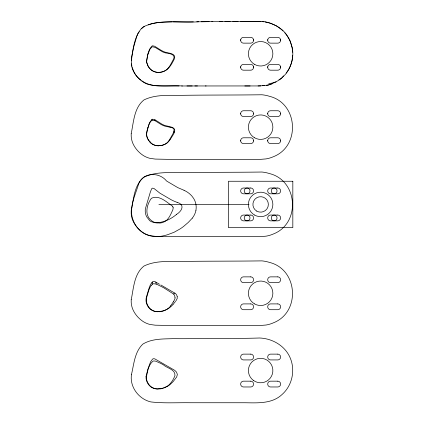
<?xml version="1.0" encoding="UTF-8"?>
<svg xmlns="http://www.w3.org/2000/svg" width="424" height="424" viewBox="0 0 424 424"><rect width="100%" height="100%" fill="white"/><g stroke="black" fill="none" stroke-linecap="round" stroke-linejoin="round"><path stroke-width="0.64" d="M175.001 297.786L174.646 295.427L173.596 294.055L163.664 287.742L157.341 284.541A31.063 31.063 0 0 0 156.212 284.085L153.636 283.714A2.708 2.708 0 0 0 152.847 284.032L152.667 284.149A5.782 5.782 0 0 0 151.813 284.822L151.135 285.58M170.019 127.216L165.789 126.379A17.506 17.506 0 0 1 163.913 125.801L162.699 125.303A22.212 22.212 0 0 1 160.786 124.306L155.375 120.914A12.111 12.111 0 0 0 154.877 120.66L154.908 119.764L152.619 119.202A1.924 1.924 0 0 0 151.983 119.446A2.995 2.995 0 0 0 151.681 119.642L149.64 122.562A21.878 21.878 0 0 0 149.412 123.087A31.673 31.673 0 0 0 148.676 125.059L147.801 128.366M131.398 60.69C132.882 49.884 134.064 37.582 141.176 28.806A16.276 16.276 0 0 1 143.948 26.537C160.94 18.773 180.544 23.198 198.612 21.767M240.673 40.312L240.673 40.185A2.836 2.836 0 0 1 243.508 37.349L250.717 37.349A2.836 2.836 0 0 1 253.552 40.185L253.552 40.312A2.836 2.836 0 0 1 250.717 43.142L243.508 43.142A2.836 2.836 0 0 1 240.673 40.312L240.721 39.665M240.673 67.352L240.673 67.225A2.836 2.836 0 0 1 243.508 64.39L250.717 64.39A2.836 2.836 0 0 1 253.552 67.225L253.552 67.352A2.836 2.836 0 0 1 250.717 70.188L243.508 70.188A2.836 2.836 0 0 1 240.673 67.352L240.721 66.711M267.719 40.312L267.719 40.185A2.836 2.836 0 0 1 270.549 37.349L277.762 37.349A2.836 2.836 0 0 1 280.593 40.185L280.593 40.312A2.836 2.836 0 0 1 277.762 43.142L270.549 43.142A2.836 2.836 0 0 1 267.714 40.312L267.761 39.665M267.719 67.352L267.719 67.225A2.836 2.836 0 0 1 270.549 64.39L277.762 64.39A2.836 2.836 0 0 1 280.593 67.225L280.593 67.352A2.836 2.836 0 0 1 277.762 70.188L270.549 70.188A2.836 2.836 0 0 1 267.719 67.352L267.761 66.711M146.725 133.412L147.292 130.189A39.543 39.543 0 0 1 147.541 129.267L147.769 127.937M170.469 139.099L172.859 135.304A16.812 16.812 0 0 0 173.904 133.438C177.916 125.758 166.998 127.158 162.768 124.555A24.989 24.989 0 0 1 161.576 123.941L156.059 120.432A20.813 20.813 0 0 0 154.908 119.759M146.349 297.293L148.962 288.447A42.75 42.75 0 0 1 149.72 286.407A16.149 16.149 0 0 1 151.453 283.046M147.732 128.075L146.746 132.14A17.22 17.22 0 0 0 146.63 133.03M147.939 53.98L146.566 60.955A9.752 9.752 0 0 0 146.768 62.794L147.992 66.065A13.436 13.436 0 0 0 149.863 68.677A11.109 11.109 0 0 0 153.917 71.523M147.828 128.271L148.48 126.188A36.379 36.379 0 0 1 148.978 124.767L150.276 122.027L151.744 120.469A2.507 2.507 0 0 1 152.052 120.315A2.2 2.2 0 0 1 152.534 120.172L154.877 120.66M148.114 53.938L150.017 49.062L152.052 46.916A2.2 2.2 0 0 1 152.534 46.773L155.211 47.424L162.27 51.702A17.914 17.914 0 0 0 165.789 52.984C169.478 53.398 176.559 54.495 173.193 59.773C170.623 64.241 168.551 69.992 163.123 71.651A14.045 14.045 0 0 1 159.297 72.393A11.899 11.899 0 0 1 154.023 71.502A11.607 11.607 0 0 1 150.08 68.73A13.451 13.451 0 0 1 148.214 66.213L146.948 63.065A9.551 9.551 0 0 1 146.704 61.289C147.361 56.069 148.071 49.9 151.983 46.046A1.924 1.924 0 0 1 152.619 45.797L154.696 46.248L159.435 49.253A49.963 49.963 0 0 0 160.415 49.862L162.085 50.811A20.818 20.818 0 0 0 165.985 52.401C169.462 53.297 176.532 53.62 174.306 59.021C171.805 63.923 168.98 69.674 163.357 71.508A15.863 15.863 0 0 1 159.371 72.324L158.799 72.361A12.031 12.031 0 0 1 153.923 71.518M173.193 128.345C175.372 129.055 172.404 133.157 174.428 132.028M173.713 301.316L173.093 302.27M172.976 302.45L170.734 305.699M175.934 300.849L177.206 298.512L177.206 296.429M175.557 301.347L173.029 304.469M168.286 141.478L169.367 139.952A29.871 29.871 0 0 0 169.748 139.332L172.372 134.768A20.257 20.257 0 0 0 173.538 132.405M192.305 218.143L188.235 222.457L183.624 226.411A55.496 55.496 0 0 1 179.962 228.992L174.116 232.251L167.692 234.689A57.415 57.415 0 0 1 161.857 236.131A26.903 26.903 0 0 1 148.31 235.315C139.311 232.5 133.046 223.846 131.721 214.714C130.555 204.055 135.616 194.022 138.606 184.027C142.893 172.16 159.154 171.805 166.473 180.905A18.046 18.046 0 0 0 166.786 181.143L177.778 187.62L184.069 190.291M139.242 31.747L138.049 33.215L136.729 36.422L133.682 46.99L131.509 57.569L131.308 63.982A21.359 21.359 0 0 0 132.421 68.831C134.058 73.241 136.91 77.258 140.789 79.961M141.621 28.811L142.814 27.343L144.595 26.516M283.651 75.901C280.1 80.624 274.482 82.839 268.8 83.735M286.163 73.05C290.106 68.147 292.359 61.878 292.761 55.586A30.745 30.745 0 0 0 292.269 47.854L289.815 40.254L286.497 34.588A29.706 29.706 0 0 0 282.14 29.866L276.75 26.076L270.724 23.32A36.411 36.411 0 0 0 261.884 21.359L240.7 21.645M151.485 283.068A9.392 9.392 0 0 1 152.227 282.161L152.751 281.7A1.887 1.887 0 0 1 153.356 281.451L155.03 281.69L159.477 284.218M176.681 214.284C181.976 211.083 185.235 204.479 177.142 202.365M166.648 143.142L166.844 142.978A11.151 11.151 0 0 0 168.28 141.473M173.596 294.055L174.778 293.111L160.834 284.981M168.498 308.439L167.146 309.229A21.608 21.608 0 0 1 160.055 311.428L158.163 311.635A12.402 12.402 0 0 1 152.905 310.755A10.043 10.043 0 0 1 148.649 307.469A12.953 12.953 0 0 1 146.275 302.54L146.11 301.554A11.437 11.437 0 0 1 146.354 297.298M164.994 387.584C169.86 385.305 173.22 380.365 174.974 375.463C175.329 369.283 167.072 368.271 163.404 364.857A51.399 51.399 0 0 0 160.526 363.299L155.703 361.153L153.843 360.941A2.724 2.724 0 0 0 152.667 361.412C148.331 365.292 147.425 371.758 146.391 377.212A10.25 10.25 0 0 0 146.709 380.047C147.684 383.709 150.329 387.033 153.976 388.289A11.888 11.888 0 0 0 157.617 388.999L160.214 388.888A17.623 17.623 0 0 0 162.652 388.411M148.162 24.857C155.73 21.868 164.316 22.287 172.335 21.863M173.676 131.959L174.529 131.573M276.104 81.954L268.721 84.933L266.272 85.24M160.06 311.454L157.617 311.735A11.962 11.962 0 0 1 152.709 310.485C149.434 308.831 147.165 305.471 146.518 301.893M163.447 388.172L164.231 387.896M278.913 79.707L281.229 78.435L285.023 74.757A30.502 30.502 0 0 0 289.338 68.322C291.262 64.331 292.624 59.927 292.576 55.475M262.604 85.706L264.438 85.473M258.094 85.945L265.996 85.51A30.618 30.618 0 0 0 272.176 83.814M196.763 21.794L212.837 21.64M201.241 21.741L209.143 21.666M179.071 85.993L155.205 85.669L148.819 84.62A23.087 23.087 0 0 1 144.187 82.632C138.553 79.341 133.862 73.909 132.357 67.511M211.772 21.645L238.065 21.656M182.399 85.977C168.938 84.911 153.504 89.088 141.764 80.761M181.695 85.982L197.467 85.95M219.669 21.613L222.298 21.608M186.947 85.961L192.204 85.95M260.765 85.94L205.37 85.961M244.818 85.966L250.107 85.961M158.905 204.432L249.042 204.432M224.927 21.608L230.184 21.619M194.839 85.95L206.117 85.961M232.808 21.629L260.755 21.386M261.974 21.555L263.808 21.815M265.032 21.984C271.641 23.113 278.34 26.002 282.994 30.957M172.414 206.149C166.547 202.015 158.873 194.515 151.384 198.31C146.572 204.686 144.091 215.805 151.999 220.989A11.57 11.57 0 0 0 155.672 222.701L159.763 223.061A13.287 13.287 0 0 0 162.858 222.436C168.392 220.729 170.517 214.777 172.743 209.997A7.346 7.346 0 0 0 173.151 207.649M284.79 32.834C289.571 38.017 292.481 45.241 292.528 52.306M150.08 142.13L150.319 142.385A12.058 12.058 0 0 0 151.077 143.084M131.286 63.812L132.002 66.276M152.227 282.161L152.667 284.149M155.862 282.14L156.212 284.085M173.087 207.649L173.056 207.405A2.29 2.29 0 0 0 172.42 206.144M151.983 119.446L152.052 120.315M280.545 39.665L280.593 40.312M280.545 66.711L280.593 67.352M253.504 39.665L253.552 40.312M253.504 66.711L253.552 67.352M184.053 190.323A22.864 22.864 0 0 1 191.802 195.957L193.423 198.135A17.066 17.066 0 0 1 194.907 200.912L195.178 201.617A16.488 16.488 0 0 1 196.063 209.345A16.679 16.679 0 0 1 195.893 210.399M195.952 210.41A18.645 18.645 0 0 1 192.289 218.132M177.142 202.359A42.808 42.808 0 0 1 171.291 199.815L159.89 193.159L153.886 188.41L152.37 188.15L151.638 188.781L150.356 192.019L145.443 208.555A12.206 12.206 0 0 0 145.257 211.624L145.337 212.403A13.6 13.6 0 0 0 145.628 213.95A13.388 13.388 0 0 0 146.736 216.876L149.64 220.586A9.031 9.031 0 0 0 151.585 221.794L154.596 222.658A13.319 13.319 0 0 0 157.691 222.786L159.249 222.573A43.169 43.169 0 0 0 165.318 220.946A31.63 31.63 0 0 0 170.989 218.312A41.764 41.764 0 0 0 176.681 214.284M240.684 140.964A4.553 4.553 0 0 1 240.684 140.413M240.673 140.625A2.836 2.836 0 0 1 243.508 137.789L250.717 137.789A2.836 2.836 0 0 1 253.552 140.625A4.553 4.553 0 0 1 253.541 140.964M253.552 140.752A2.836 2.836 0 0 1 250.717 143.588L243.508 143.588A2.836 2.836 0 0 1 240.673 140.752M267.724 140.964A4.553 4.553 0 0 1 267.724 140.413M267.719 140.625A2.836 2.836 0 0 1 270.549 137.789L277.762 137.789A2.836 2.836 0 0 1 280.593 140.625A4.553 4.553 0 0 1 280.587 140.964M280.593 140.752A2.836 2.836 0 0 1 277.762 143.588L270.549 143.588A2.836 2.836 0 0 1 267.719 140.752M240.684 113.924A4.553 4.553 0 0 1 240.684 113.372M240.673 113.584A2.836 2.836 0 0 1 243.508 110.749L250.717 110.749A2.836 2.836 0 0 1 253.552 113.584A4.553 4.553 0 0 1 253.541 113.924M253.552 113.712A2.836 2.836 0 0 1 250.717 116.542L243.508 116.542A2.836 2.836 0 0 1 240.673 113.712M267.724 113.924A4.553 4.553 0 0 1 267.724 113.372M267.719 113.584A2.836 2.836 0 0 1 270.549 110.749L277.762 110.749A2.836 2.836 0 0 1 280.593 113.584A4.553 4.553 0 0 1 280.587 113.924M280.593 113.712A2.836 2.836 0 0 1 277.762 116.542L270.549 116.542A2.836 2.836 0 0 1 267.719 113.712M166.648 143.201A12.826 12.826 0 0 1 158.746 145.708M158.74 145.798A11.618 11.618 0 0 1 149.916 142.003M150.181 142.019A11.289 11.289 0 0 1 146.614 133.406M170.008 127.322A9.609 9.609 0 0 1 173.241 128.249M170.432 139.072A17.994 17.994 0 0 1 167.337 142.84M167.072 143.005A14.469 14.469 0 0 1 158.793 145.66M158.799 145.755A12.015 12.015 0 0 1 153.716 144.833A10.865 10.865 0 0 1 150.88 143.068M149.964 141.971A11.384 11.384 0 0 1 146.518 133.019M193.344 21.841A769.496 769.496 0 0 1 173.231 21.873M173.013 304.453A22.228 22.228 0 0 1 168.524 308.481M174.836 293.021A5.602 5.602 0 0 1 177.158 296.44M175.133 297.807A8.279 8.279 0 0 1 173.644 301.263M170.846 305.784A15.667 15.667 0 0 1 159.392 311.757M146.503 301.899A11.082 11.082 0 0 1 146.619 298.003A32.712 32.712 0 0 1 147.075 295.979L148.469 291.288A41.536 41.536 0 0 1 149.052 289.613L149.863 287.7A11.808 11.808 0 0 1 151.119 285.569M131.212 133.581L131.202 136.131A21.449 21.449 0 0 0 132.876 143.402C135.028 148.273 138.664 152.449 143.095 155.38A23.177 23.177 0 0 0 150.043 158.359L155.205 159.074L171.19 159.413L260.765 159.339L265.996 158.91A30.597 30.597 0 0 0 273.369 156.721C300.749 146.094 298.088 103.313 269.489 96.306A36.316 36.316 0 0 0 261.884 94.764C235.548 95.135 209.175 94.944 182.823 95.32C169.865 95.543 155.915 94.091 143.948 99.937C134.032 107.802 133.661 122.08 131.212 133.581M131.212 210.845L131.202 213.394A21.449 21.449 0 0 0 132.876 220.666C135.028 225.536 138.664 229.713 143.095 232.644A23.177 23.177 0 0 0 150.043 235.622L155.205 236.338L171.19 236.682L260.765 236.603L265.996 236.173A30.597 30.597 0 0 0 273.369 233.984C300.749 223.358 298.088 180.576 269.489 173.57A36.316 36.316 0 0 0 261.884 172.027C235.548 172.409 209.175 172.197 182.823 172.584C169.865 172.807 155.915 171.354 143.948 177.2C134.032 185.065 133.661 199.344 131.212 210.845M131.212 299.699L131.202 302.248A21.449 21.449 0 0 0 132.876 309.52C135.028 314.391 138.664 318.562 143.095 321.493A23.177 23.177 0 0 0 150.043 324.477L155.205 325.187L171.19 325.531L260.765 325.452L265.996 325.028A30.597 30.597 0 0 0 273.369 322.839C300.749 312.207 298.088 269.431 269.489 262.419A36.316 36.316 0 0 0 261.884 260.877C235.548 261.258 209.175 261.052 182.823 261.438C169.865 261.656 155.915 260.204 143.948 266.055C134.032 273.92 133.661 288.193 131.212 299.699M146.026 376.682C145.835 380.376 147.52 384.075 150.303 386.476A9.699 9.699 0 0 0 152.905 388.018L154.182 388.453A12.264 12.264 0 0 0 157.484 388.914L162.768 388.177L167.83 386.11A18.942 18.942 0 0 0 170.04 384.605L173.178 381.558L176.697 376.963L177.359 374.487L176.564 372.161L174.778 370.375L154.771 358.852L153.356 358.715L152.571 359.096L150.541 361.868L147.854 369.203L146.026 376.682M131.509 374.35C129.463 386.868 138.765 399.127 150.875 401.931C163.876 403.415 177.02 402.546 190.074 402.736C208.433 402.736 226.792 402.742 245.152 402.747C257.755 402.917 272.049 403.887 281.971 394.58C292.094 385.702 295.454 370.687 290.355 358.275C285.357 345.936 272.542 338.458 259.53 337.997C237.477 338.76 215.403 338.151 193.344 338.622A769.745 769.745 0 0 1 173.231 338.654C162.97 339.02 151.898 338.538 142.814 344.124C134.657 351.968 133.979 363.94 131.509 374.35M292.825 181.255L228.441 181.255L228.441 227.608L292.825 227.608L292.825 181.255M250.717 188.012L243.508 188.012A2.836 2.836 0 0 0 240.684 190.636A4.553 4.553 0 0 0 240.673 190.975A2.836 2.836 0 0 0 243.508 193.81L250.717 193.81A2.836 2.836 0 0 0 253.552 190.975A4.553 4.553 0 0 0 253.541 190.636A2.836 2.836 0 0 0 250.717 188.012M277.762 188.012L270.549 188.012A2.836 2.836 0 0 0 267.724 190.636A4.553 4.553 0 0 0 267.719 190.975A2.836 2.836 0 0 0 270.549 193.81L277.762 193.81A2.836 2.836 0 0 0 280.593 190.975A4.553 4.553 0 0 0 280.587 190.636A2.836 2.836 0 0 0 277.762 188.012M250.717 215.053L243.508 215.053A2.836 2.836 0 0 0 240.684 217.676A4.553 4.553 0 0 0 240.673 218.016A2.836 2.836 0 0 0 243.508 220.851L250.717 220.851A2.836 2.836 0 0 0 253.552 218.016A4.553 4.553 0 0 0 253.541 217.676A2.836 2.836 0 0 0 250.717 215.053M277.762 215.053L270.549 215.053A2.836 2.836 0 0 0 267.724 217.676A4.553 4.553 0 0 0 267.719 218.016A2.836 2.836 0 0 0 270.549 220.851L277.762 220.851A2.836 2.836 0 0 0 280.593 218.016A4.553 4.553 0 0 0 280.587 217.676A2.836 2.836 0 0 0 277.762 215.053M250.717 276.867L243.508 276.867A2.836 2.836 0 0 0 240.684 279.485A4.553 4.553 0 0 0 240.684 280.041A2.836 2.836 0 0 0 243.508 282.66L250.717 282.66A2.836 2.836 0 0 0 253.541 280.041A4.553 4.553 0 0 0 253.552 279.697A2.836 2.836 0 0 0 250.717 276.867M277.762 276.867L270.549 276.867A2.836 2.836 0 0 0 267.724 279.485A4.553 4.553 0 0 0 267.724 280.041A2.836 2.836 0 0 0 270.549 282.66L277.762 282.66A2.836 2.836 0 0 0 280.587 280.041A4.553 4.553 0 0 0 280.593 279.697A2.836 2.836 0 0 0 277.762 276.867M250.717 303.907L243.508 303.907A2.836 2.836 0 0 0 240.684 306.531A4.553 4.553 0 0 0 240.684 307.082A2.836 2.836 0 0 0 243.508 309.706L250.717 309.706A2.836 2.836 0 0 0 253.541 307.082A4.553 4.553 0 0 0 253.552 306.743A2.836 2.836 0 0 0 250.717 303.907M277.762 303.907L270.549 303.907A2.836 2.836 0 0 0 267.724 306.531A4.553 4.553 0 0 0 267.724 307.082A2.836 2.836 0 0 0 270.549 309.706L277.762 309.706A2.836 2.836 0 0 0 280.587 307.082A4.553 4.553 0 0 0 280.593 306.743A2.836 2.836 0 0 0 277.762 303.907M250.717 354.13L243.508 354.13A2.836 2.836 0 0 0 240.673 356.96L240.673 357.093A2.836 2.836 0 0 0 243.508 359.923L250.717 359.923A2.836 2.836 0 0 0 253.552 357.093L253.552 356.96A2.836 2.836 0 0 0 250.717 354.13M277.762 354.13L270.549 354.13A2.836 2.836 0 0 0 267.719 356.96L267.719 357.093A2.836 2.836 0 0 0 270.549 359.923L277.762 359.923A2.836 2.836 0 0 0 280.593 357.093L280.593 356.96A2.836 2.836 0 0 0 277.762 354.13M250.717 381.171L243.508 381.171A2.836 2.836 0 0 0 240.673 384.006L240.673 384.133A2.836 2.836 0 0 0 243.508 386.969L250.717 386.969A2.836 2.836 0 0 0 253.552 384.133L253.552 384.006A2.836 2.836 0 0 0 250.717 381.171M277.762 381.171L270.549 381.171A2.836 2.836 0 0 0 267.719 384.006L267.719 384.133A2.836 2.836 0 0 0 270.549 386.969L277.762 386.969A2.836 2.836 0 0 0 280.593 384.133L280.593 384.006A2.836 2.836 0 0 0 277.762 381.171M245.666 220.464A2.899 2.899 0 0 0 250.012 217.952A2.899 2.899 0 0 0 245.666 215.445A2.899 2.899 0 0 0 245.666 220.464M245.666 193.418A2.899 2.899 0 0 0 250.012 190.911A2.899 2.899 0 0 0 245.666 188.399A2.899 2.899 0 0 0 245.666 193.418M272.706 193.418A2.899 2.899 0 0 0 277.052 190.911A2.899 2.899 0 0 0 272.706 188.399A2.899 2.899 0 0 0 272.706 193.418M272.706 220.464A2.899 2.899 0 0 0 277.052 217.952A2.899 2.899 0 0 0 272.706 215.445A2.899 2.899 0 0 0 272.706 220.464M254.517 215.026A12.232 12.232 0 0 0 272.865 204.432A12.232 12.232 0 0 0 254.517 193.837A12.232 12.232 0 0 0 254.517 215.026M256.769 211.12A7.727 7.727 0 0 0 268.36 204.432A7.727 7.727 0 0 0 256.769 197.738A7.727 7.727 0 0 0 256.769 211.12M254.517 137.763A12.232 12.232 0 0 0 272.865 127.168A12.232 12.232 0 0 0 254.517 116.573A12.232 12.232 0 0 0 254.517 137.763M254.517 64.363A12.232 12.232 0 0 0 272.865 53.769A12.232 12.232 0 0 0 254.517 43.174A12.232 12.232 0 0 0 254.517 64.363M254.517 303.881A12.232 12.232 0 0 0 272.865 293.286A12.232 12.232 0 0 0 254.517 282.691A12.232 12.232 0 0 0 254.517 303.881M253.393 380.408A12.232 12.232 0 0 0 272.791 371.89A12.232 12.232 0 0 0 255.714 359.345A12.232 12.232 0 0 0 253.393 380.408"/></g></svg>
